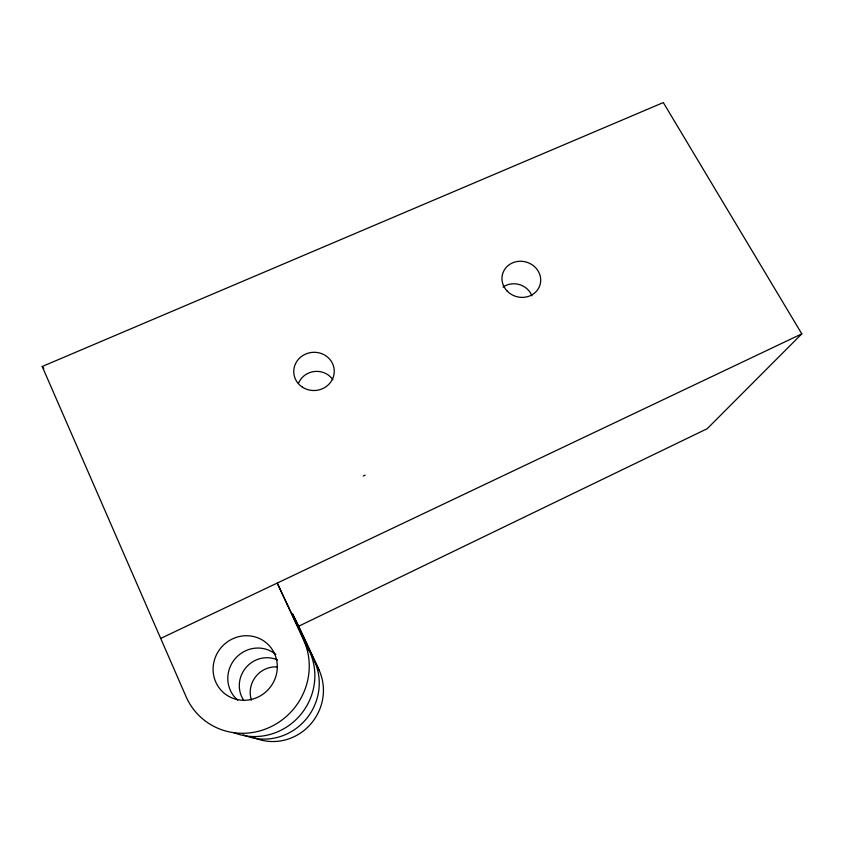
<?xml version="1.0" encoding="UTF-8"?>
<svg xmlns="http://www.w3.org/2000/svg" width="844" height="844" viewBox="0 0 844 844"><rect width="100%" height="100%" fill="white"/><g stroke="black" fill="none" stroke-linecap="round" stroke-linejoin="round"><path stroke-width="1.27" d="M233.535 732.539A59.502 57.255 -51.4 0 0 298.248 717.368A59.502 57.255 -51.4 0 0 309.548 651.462L277.222 583.067L303.418 639.52A65.684 63.11 -49.1 0 1 271.082 726.652A65.684 63.11 -49.1 0 1 186.028 696.564L42.2 366.496L663.31 102.567L801.8 333.865L707.209 428.699L298.713 626.216L318.916 669.725A50.081 48.287 -55.2 0 1 308.967 725.967A50.081 48.287 -55.2 0 1 253.664 737.487M160.698 638.423L801.8 333.865M363.236 476.027L365.114 475.151M42.2 366.496L43.804 368.469M303.418 639.52L309.548 651.462M298.713 626.216L292.383 613.493L318.916 669.725M251.417 700.098A25.035 24.138 -55.1 0 1 277.085 666.929M314.348 660.831A54.66 52.655 -53.3 0 1 303.545 722.01A54.66 52.655 -53.3 0 1 243.315 734.85M243.863 700.552A27.324 26.333 -53.2 0 1 245.804 667.773A27.324 26.333 -53.2 0 1 277.57 659.976M237.776 700.161A29.74 28.622 -51.3 0 1 234.896 659.006A29.74 28.622 -51.3 0 1 275.83 654.448M298.438 383.44A19.328 18.304 -4.6 0 1 314.495 371.487A19.328 18.304 -4.6 0 1 332.831 379.694M503.013 287.108A18.621 17.249 16.2 0 1 531.92 295.833M250.33 699.655A32.832 31.555 -49.1 0 0 270.091 646.631A32.832 31.555 -49.1 0 0 215.188 657.74A32.832 31.555 -49.1 0 0 250.33 699.655M302.405 387.164A20.256 19.106 -4 0 0 334.182 372.89A20.256 19.106 -4 0 0 305.412 354.163A20.256 19.106 -4 0 0 302.405 387.164M507.107 291.001A19.496 17.956 16.1 0 0 539.843 285.43A19.496 17.956 16.1 0 0 517.055 261.534A19.496 17.956 16.1 0 0 507.107 291.001"/></g></svg>
